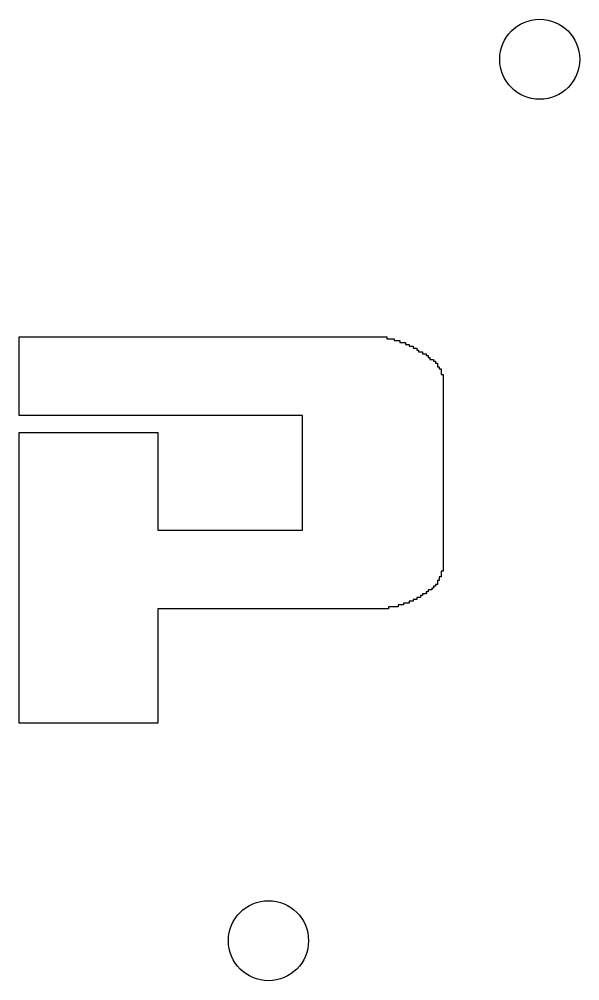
# Model space of a CAD drawing. Extents: x -55.5 to -0.4, y 0.4 to 22.7.
# Drawn here: x -48.305 to -46.205, y 18.392 to 21.994 of the extents above; entities that cross this region are included whole.
import ezdxf

# ---------------------------------------------------------------- set-up
doc = ezdxf.new("R2010")
doc.units = 0
doc.layers.add('TOPSOLDER', color=216, linetype='CONTINUOUS')
doc.layers.add('VIAHOLELAYER', color=16, linetype='CONTINUOUS')

msp = doc.modelspace()

# ---------------------------------------------------------------- linework, layer by layer
at = {"layer": 'TOPSOLDER'}
for p, q in [((-48.3046, 20.797), (-48.3046, 20.804)), ((-48.3046, 20.804), (-46.9279, 20.804)), ((-48.3046, 20.79), (-48.3046, 20.797)), ((-48.3046, 20.783), (-48.3046, 20.79)), ((-46.9279, 20.804), (-46.9279, 20.797)), ((-46.9279, 20.797), (-46.8998, 20.797)), ((-46.8998, 20.797), (-46.8998, 20.79)), ((-46.8998, 20.79), (-46.8788, 20.79)), ((-46.8788, 20.79), (-46.8788, 20.783)), ((-48.3046, 20.776), (-48.3046, 20.783)), ((-48.3046, 20.7689), (-48.3046, 20.776)), ((-48.3046, 20.7619), (-48.3046, 20.7689)), ((-48.3046, 20.7549), (-48.3046, 20.7619)), ((-48.3046, 20.7479), (-48.3046, 20.7549)), ((-48.3046, 20.7408), (-48.3046, 20.7479)), ((-46.8788, 20.783), (-46.8577, 20.783)), ((-46.8577, 20.783), (-46.8577, 20.776)), ((-46.8577, 20.776), (-46.8437, 20.776)), ((-46.8437, 20.776), (-46.8437, 20.7689)), ((-46.8437, 20.7689), (-46.8296, 20.7689)), ((-46.8296, 20.7689), (-46.8296, 20.7619)), ((-46.8296, 20.7619), (-46.8156, 20.7619)), ((-46.8156, 20.7619), (-46.8156, 20.7549)), ((-46.8156, 20.7549), (-46.8085, 20.7549)), ((-46.8085, 20.7549), (-46.8085, 20.7479)), ((-46.8085, 20.7479), (-46.7945, 20.7479)), ((-46.7945, 20.7479), (-46.7945, 20.7408)), ((-48.3046, 20.7338), (-48.3046, 20.7408)), ((-48.3046, 20.7268), (-48.3046, 20.7338)), ((-48.3046, 20.7198), (-48.3046, 20.7268)), ((-48.3046, 20.7127), (-48.3046, 20.7198)), ((-48.3046, 20.7057), (-48.3046, 20.7127)), ((-46.7945, 20.7408), (-46.7804, 20.7408)), ((-46.7804, 20.7408), (-46.7804, 20.7338)), ((-46.7804, 20.7338), (-46.7734, 20.7338)), ((-46.7734, 20.7338), (-46.7734, 20.7268)), ((-46.7734, 20.7268), (-46.7664, 20.7268)), ((-46.7664, 20.7268), (-46.7664, 20.7198)), ((-46.7664, 20.7198), (-46.7523, 20.7198)), ((-46.7523, 20.7198), (-46.7523, 20.7127)), ((-46.7523, 20.7127), (-46.7453, 20.7127)), ((-46.7453, 20.7127), (-46.7453, 20.7057)), ((-48.3046, 20.6987), (-48.3046, 20.7057)), ((-48.3046, 20.6917), (-48.3046, 20.6987)), ((-48.3046, 20.6846), (-48.3046, 20.6917)), ((-48.3046, 20.6776), (-48.3046, 20.6846)), ((-48.3046, 20.6706), (-48.3046, 20.6776)), ((-46.7453, 20.7057), (-46.7383, 20.7057)), ((-46.7383, 20.7057), (-46.7383, 20.6987)), ((-46.7383, 20.6987), (-46.7383, 20.6917)), ((-46.7383, 20.6917), (-46.7313, 20.6917)), ((-46.7313, 20.6917), (-46.7313, 20.6846)), ((-46.7313, 20.6846), (-46.7243, 20.6846)), ((-46.7243, 20.6846), (-46.7243, 20.6776)), ((-46.7243, 20.6776), (-46.7243, 20.6706)), ((-48.3046, 20.6636), (-48.3046, 20.6706)), ((-48.3046, 20.6566), (-48.3046, 20.6636)), ((-48.3046, 20.6495), (-48.3046, 20.6566)), ((-48.3046, 20.6425), (-48.3046, 20.6495)), ((-48.3046, 20.6355), (-48.3046, 20.6425)), ((-46.7243, 20.6706), (-46.7243, 20.6636)), ((-46.7243, 20.6636), (-46.7172, 20.6636)), ((-46.7172, 20.6636), (-46.7172, 20.6566)), ((-46.7172, 20.6566), (-46.7172, 20.6495)), ((-46.7172, 20.6495), (-46.7172, 20.6425)), ((-46.7172, 20.6425), (-46.7172, 20.6355)), ((-48.3046, 20.6285), (-48.3046, 20.6355)), ((-48.3046, 20.6214), (-48.3046, 20.6285)), ((-48.3046, 20.6144), (-48.3046, 20.6214)), ((-48.3046, 20.6074), (-48.3046, 20.6144)), ((-48.3046, 20.6004), (-48.3046, 20.6074)), ((-46.7172, 20.6355), (-46.7172, 20.6285)), ((-46.7172, 20.6285), (-46.7172, 20.6214)), ((-46.7172, 20.6214), (-46.7172, 20.6144)), ((-46.7172, 20.6144), (-46.7172, 20.6074)), ((-46.7172, 20.6074), (-46.7172, 20.6004)), ((-48.3046, 20.5933), (-48.3046, 20.6004)), ((-48.3046, 20.5863), (-48.3046, 20.5933)), ((-48.3046, 20.5793), (-48.3046, 20.5863)), ((-48.3046, 20.5723), (-48.3046, 20.5793)), ((-48.3046, 20.5652), (-48.3046, 20.5723)), ((-46.7172, 20.6004), (-46.7172, 20.5933)), ((-46.7172, 20.5933), (-46.7172, 20.5863)), ((-46.7172, 20.5863), (-46.7172, 20.5793)), ((-46.7172, 20.5793), (-46.7172, 20.5723)), ((-46.7172, 20.5723), (-46.7172, 20.5652)), ((-48.3046, 20.5582), (-48.3046, 20.5652)), ((-48.3046, 20.5512), (-48.3046, 20.5582)), ((-48.3046, 20.5442), (-48.3046, 20.5512)), ((-48.3046, 20.5372), (-48.3046, 20.5442)), ((-48.3046, 20.5301), (-48.3046, 20.5372)), ((-46.7172, 20.5652), (-46.7172, 20.5582)), ((-46.7172, 20.5582), (-46.7172, 20.5512)), ((-46.7172, 20.5512), (-46.7172, 20.5442)), ((-46.7172, 20.5442), (-46.7172, 20.5372)), ((-46.7172, 20.5372), (-46.7172, 20.5301)), ((-48.3046, 20.5231), (-48.3046, 20.5301)), ((-48.3046, 20.5161), (-48.3046, 20.5231)), ((-48.3046, 20.5091), (-48.3046, 20.5161)), ((-47.244, 20.5091), (-48.3046, 20.5091)), ((-47.244, 20.502), (-47.244, 20.5091)), ((-47.244, 20.495), (-47.244, 20.502)), ((-46.7172, 20.5301), (-46.7172, 20.5231)), ((-46.7172, 20.5231), (-46.7172, 20.5161)), ((-46.7172, 20.5161), (-46.7172, 20.5091)), ((-46.7172, 20.5091), (-46.7172, 20.502)), ((-46.7172, 20.502), (-46.7172, 20.495)), ((-47.244, 20.488), (-47.244, 20.495)), ((-47.244, 20.481), (-47.244, 20.488)), ((-47.244, 20.4739), (-47.244, 20.481)), ((-47.244, 20.4669), (-47.244, 20.4739)), ((-47.244, 20.4599), (-47.244, 20.4669)), ((-47.244, 20.4529), (-47.244, 20.4599)), ((-46.7172, 20.495), (-46.7172, 20.488)), ((-46.7172, 20.488), (-46.7172, 20.481)), ((-46.7172, 20.481), (-46.7172, 20.4739)), ((-46.7172, 20.4739), (-46.7172, 20.4669)), ((-46.7172, 20.4669), (-46.7172, 20.4599)), ((-46.7172, 20.4599), (-46.7172, 20.4529)), ((-48.3046, 20.4388), (-48.3046, 20.4458)), ((-48.3046, 20.4458), (-47.7848, 20.4458)), ((-48.3046, 20.4318), (-48.3046, 20.4388)), ((-48.3046, 20.4248), (-48.3046, 20.4318)), ((-48.3046, 20.4178), (-48.3046, 20.4248)), ((-47.7848, 20.4458), (-47.7848, 20.4388)), ((-47.7848, 20.4388), (-47.7848, 20.4318)), ((-47.7848, 20.4318), (-47.7848, 20.4248)), ((-47.7848, 20.4248), (-47.7848, 20.4178)), ((-47.244, 20.4458), (-47.244, 20.4529)), ((-47.244, 20.4388), (-47.244, 20.4458)), ((-47.244, 20.4318), (-47.244, 20.4388)), ((-47.244, 20.4248), (-47.244, 20.4318)), ((-47.244, 20.4178), (-47.244, 20.4248)), ((-46.7172, 20.4529), (-46.7172, 20.4458)), ((-46.7172, 20.4458), (-46.7172, 20.4388)), ((-46.7172, 20.4388), (-46.7172, 20.4318)), ((-46.7172, 20.4318), (-46.7172, 20.4248)), ((-46.7172, 20.4248), (-46.7172, 20.4178)), ((-48.3046, 20.4107), (-48.3046, 20.4178)), ((-48.3046, 20.4037), (-48.3046, 20.4107)), ((-48.3046, 20.3967), (-48.3046, 20.4037)), ((-48.3046, 20.3897), (-48.3046, 20.3967)), ((-48.3046, 20.3826), (-48.3046, 20.3897)), ((-47.7848, 20.4178), (-47.7848, 20.4107)), ((-47.7848, 20.4107), (-47.7848, 20.4037)), ((-47.7848, 20.4037), (-47.7848, 20.3967)), ((-47.7848, 20.3967), (-47.7848, 20.3897)), ((-47.7848, 20.3897), (-47.7848, 20.3826)), ((-47.244, 20.4107), (-47.244, 20.4178)), ((-47.244, 20.4037), (-47.244, 20.4107)), ((-47.244, 20.3967), (-47.244, 20.4037)), ((-47.244, 20.3897), (-47.244, 20.3967)), ((-47.244, 20.3826), (-47.244, 20.3897)), ((-46.7172, 20.4178), (-46.7172, 20.4107)), ((-46.7172, 20.4107), (-46.7172, 20.4037)), ((-46.7172, 20.4037), (-46.7172, 20.3967)), ((-46.7172, 20.3967), (-46.7172, 20.3897)), ((-46.7172, 20.3897), (-46.7172, 20.3826)), ((-48.3046, 20.3756), (-48.3046, 20.3826)), ((-48.3046, 20.3686), (-48.3046, 20.3756)), ((-48.3046, 20.3616), (-48.3046, 20.3686)), ((-48.3046, 20.3545), (-48.3046, 20.3616)), ((-48.3046, 20.3475), (-48.3046, 20.3545)), ((-47.7848, 20.3826), (-47.7848, 20.3756)), ((-47.7848, 20.3756), (-47.7848, 20.3686)), ((-47.7848, 20.3686), (-47.7848, 20.3616)), ((-47.7848, 20.3616), (-47.7848, 20.3545)), ((-47.7848, 20.3545), (-47.7848, 20.3475)), ((-47.244, 20.3756), (-47.244, 20.3826)), ((-47.244, 20.3686), (-47.244, 20.3756)), ((-47.244, 20.3616), (-47.244, 20.3686)), ((-47.244, 20.3545), (-47.244, 20.3616)), ((-47.244, 20.3475), (-47.244, 20.3545)), ((-46.7172, 20.3826), (-46.7172, 20.3756)), ((-46.7172, 20.3756), (-46.7172, 20.3686)), ((-46.7172, 20.3686), (-46.7172, 20.3616)), ((-46.7172, 20.3616), (-46.7172, 20.3545)), ((-46.7172, 20.3545), (-46.7172, 20.3475)), ((-48.3046, 20.3405), (-48.3046, 20.3475)), ((-48.3046, 20.3335), (-48.3046, 20.3405)), ((-48.3046, 20.3264), (-48.3046, 20.3335)), ((-48.3046, 20.3194), (-48.3046, 20.3264)), ((-48.3046, 20.3124), (-48.3046, 20.3194)), ((-47.7848, 20.3475), (-47.7848, 20.3405)), ((-47.7848, 20.3405), (-47.7848, 20.3335)), ((-47.7848, 20.3335), (-47.7848, 20.3264)), ((-47.7848, 20.3264), (-47.7848, 20.3194)), ((-47.7848, 20.3194), (-47.7848, 20.3124)), ((-47.244, 20.3405), (-47.244, 20.3475)), ((-47.244, 20.3335), (-47.244, 20.3405)), ((-47.244, 20.3264), (-47.244, 20.3335)), ((-47.244, 20.3194), (-47.244, 20.3264)), ((-47.244, 20.3124), (-47.244, 20.3194)), ((-46.7172, 20.3475), (-46.7172, 20.3405)), ((-46.7172, 20.3405), (-46.7172, 20.3335)), ((-46.7172, 20.3335), (-46.7172, 20.3264)), ((-46.7172, 20.3264), (-46.7172, 20.3194)), ((-46.7172, 20.3194), (-46.7172, 20.3124)), ((-48.3046, 20.3054), (-48.3046, 20.3124)), ((-48.3046, 20.2984), (-48.3046, 20.3054)), ((-48.3046, 20.2913), (-48.3046, 20.2984)), ((-48.3046, 20.2843), (-48.3046, 20.2913)), ((-48.3046, 20.2773), (-48.3046, 20.2843)), ((-47.7848, 20.3124), (-47.7848, 20.3054)), ((-47.7848, 20.3054), (-47.7848, 20.2984)), ((-47.7848, 20.2984), (-47.7848, 20.2913)), ((-47.7848, 20.2913), (-47.7848, 20.2843)), ((-47.7848, 20.2843), (-47.7848, 20.2773)), ((-47.244, 20.3054), (-47.244, 20.3124)), ((-47.244, 20.2984), (-47.244, 20.3054)), ((-47.244, 20.2913), (-47.244, 20.2984)), ((-47.244, 20.2843), (-47.244, 20.2913)), ((-47.244, 20.2773), (-47.244, 20.2843)), ((-46.7172, 20.3124), (-46.7172, 20.3054)), ((-46.7172, 20.3054), (-46.7172, 20.2984)), ((-46.7172, 20.2984), (-46.7172, 20.2913)), ((-46.7172, 20.2913), (-46.7172, 20.2843)), ((-46.7172, 20.2843), (-46.7172, 20.2773)), ((-48.3046, 20.2703), (-48.3046, 20.2773)), ((-48.3046, 20.2632), (-48.3046, 20.2703)), ((-48.3046, 20.2562), (-48.3046, 20.2632)), ((-48.3046, 20.2492), (-48.3046, 20.2562)), ((-48.3046, 20.2422), (-48.3046, 20.2492)), ((-47.7848, 20.2773), (-47.7848, 20.2703)), ((-47.7848, 20.2703), (-47.7848, 20.2632)), ((-47.7848, 20.2632), (-47.7848, 20.2562)), ((-47.7848, 20.2562), (-47.7848, 20.2492)), ((-47.7848, 20.2492), (-47.7848, 20.2422)), ((-47.244, 20.2703), (-47.244, 20.2773)), ((-47.244, 20.2632), (-47.244, 20.2703)), ((-47.244, 20.2562), (-47.244, 20.2632)), ((-47.244, 20.2492), (-47.244, 20.2562)), ((-47.244, 20.2422), (-47.244, 20.2492)), ((-46.7172, 20.2773), (-46.7172, 20.2703)), ((-46.7172, 20.2703), (-46.7172, 20.2632)), ((-46.7172, 20.2632), (-46.7172, 20.2562)), ((-46.7172, 20.2562), (-46.7172, 20.2492)), ((-46.7172, 20.2492), (-46.7172, 20.2422)), ((-48.3046, 20.2351), (-48.3046, 20.2422)), ((-48.3046, 20.2281), (-48.3046, 20.2351)), ((-48.3046, 20.2211), (-48.3046, 20.2281)), ((-48.3046, 20.2141), (-48.3046, 20.2211)), ((-48.3046, 20.207), (-48.3046, 20.2141)), ((-47.7848, 20.2422), (-47.7848, 20.2351)), ((-47.7848, 20.2351), (-47.7848, 20.2281)), ((-47.7848, 20.2281), (-47.7848, 20.2211)), ((-47.7848, 20.2211), (-47.7848, 20.2141)), ((-47.7848, 20.2141), (-47.7848, 20.207)), ((-47.244, 20.2351), (-47.244, 20.2422)), ((-47.244, 20.2281), (-47.244, 20.2351)), ((-47.244, 20.2211), (-47.244, 20.2281)), ((-47.244, 20.2141), (-47.244, 20.2211)), ((-47.244, 20.207), (-47.244, 20.2141)), ((-46.7172, 20.2422), (-46.7172, 20.2351)), ((-46.7172, 20.2351), (-46.7172, 20.2281)), ((-46.7172, 20.2281), (-46.7172, 20.2211)), ((-46.7172, 20.2211), (-46.7172, 20.2141)), ((-46.7172, 20.2141), (-46.7172, 20.207)), ((-48.3046, 20.2), (-48.3046, 20.207)), ((-48.3046, 20.193), (-48.3046, 20.2)), ((-48.3046, 20.186), (-48.3046, 20.193)), ((-48.3046, 20.179), (-48.3046, 20.186)), ((-48.3046, 20.1719), (-48.3046, 20.179)), ((-48.3046, 20.1649), (-48.3046, 20.1719)), ((-47.7848, 20.207), (-47.7848, 20.2)), ((-47.7848, 20.2), (-47.7848, 20.193)), ((-47.7848, 20.193), (-47.7848, 20.186)), ((-47.7848, 20.186), (-47.7848, 20.179)), ((-47.7848, 20.179), (-47.7848, 20.1719)), ((-47.7848, 20.1719), (-47.7848, 20.1649)), ((-47.244, 20.2), (-47.244, 20.207)), ((-47.244, 20.193), (-47.244, 20.2)), ((-47.244, 20.186), (-47.244, 20.193)), ((-47.244, 20.179), (-47.244, 20.186)), ((-47.244, 20.1719), (-47.244, 20.179)), ((-47.244, 20.1649), (-47.244, 20.1719)), ((-46.7172, 20.207), (-46.7172, 20.2)), ((-46.7172, 20.2), (-46.7172, 20.193)), ((-46.7172, 20.193), (-46.7172, 20.186)), ((-46.7172, 20.186), (-46.7172, 20.179)), ((-46.7172, 20.179), (-46.7172, 20.1719)), ((-46.7172, 20.1719), (-46.7172, 20.1649)), ((-48.3046, 20.1579), (-48.3046, 20.1649)), ((-48.3046, 20.1509), (-48.3046, 20.1579)), ((-48.3046, 20.1438), (-48.3046, 20.1509)), ((-48.3046, 20.1368), (-48.3046, 20.1438)), ((-48.3046, 20.1298), (-48.3046, 20.1368)), ((-47.7848, 20.1649), (-47.7848, 20.1579)), ((-47.7848, 20.1579), (-47.7848, 20.1509)), ((-47.7848, 20.1509), (-47.7848, 20.1438)), ((-47.7848, 20.1438), (-47.7848, 20.1368)), ((-47.7848, 20.1368), (-47.7848, 20.1298)), ((-47.244, 20.1579), (-47.244, 20.1649)), ((-47.244, 20.1509), (-47.244, 20.1579)), ((-47.244, 20.1438), (-47.244, 20.1509)), ((-47.244, 20.1368), (-47.244, 20.1438)), ((-47.244, 20.1298), (-47.244, 20.1368)), ((-46.7172, 20.1649), (-46.7172, 20.1579)), ((-46.7172, 20.1579), (-46.7172, 20.1509)), ((-46.7172, 20.1509), (-46.7172, 20.1438)), ((-46.7172, 20.1438), (-46.7172, 20.1368)), ((-46.7172, 20.1368), (-46.7172, 20.1298)), ((-48.3046, 20.1228), (-48.3046, 20.1298)), ((-48.3046, 20.1157), (-48.3046, 20.1228)), ((-48.3046, 20.1087), (-48.3046, 20.1157)), ((-48.3046, 20.1017), (-48.3046, 20.1087)), ((-48.3046, 20.0947), (-48.3046, 20.1017)), ((-47.7848, 20.1298), (-47.7848, 20.1228)), ((-47.7848, 20.1228), (-47.7848, 20.1157)), ((-47.7848, 20.1157), (-47.7848, 20.1087)), ((-47.7848, 20.1087), (-47.7848, 20.1017)), ((-47.7848, 20.1017), (-47.7848, 20.0947)), ((-47.244, 20.1228), (-47.244, 20.1298)), ((-47.244, 20.1157), (-47.244, 20.1228)), ((-47.244, 20.1087), (-47.244, 20.1157)), ((-47.244, 20.1017), (-47.244, 20.1087)), ((-47.244, 20.0947), (-47.244, 20.1017)), ((-46.7172, 20.1298), (-46.7172, 20.1228)), ((-46.7172, 20.1228), (-46.7172, 20.1157)), ((-46.7172, 20.1157), (-46.7172, 20.1087)), ((-46.7172, 20.1087), (-46.7172, 20.1017)), ((-46.7172, 20.1017), (-46.7172, 20.0947)), ((-48.3046, 20.0876), (-48.3046, 20.0947)), ((-48.3046, 20.0806), (-48.3046, 20.0876)), ((-48.3046, 20.0736), (-48.3046, 20.0806)), ((-48.3046, 20.0666), (-48.3046, 20.0736)), ((-48.3046, 20.0596), (-48.3046, 20.0666)), ((-47.7848, 20.0947), (-47.7848, 20.0876)), ((-47.7848, 20.0876), (-47.7848, 20.0806)), ((-47.7848, 20.0806), (-47.244, 20.0806)), ((-47.244, 20.0876), (-47.244, 20.0947)), ((-47.244, 20.0806), (-47.244, 20.0876)), ((-46.7172, 20.0947), (-46.7172, 20.0876)), ((-46.7172, 20.0876), (-46.7172, 20.0806)), ((-46.7172, 20.0806), (-46.7172, 20.0736)), ((-46.7172, 20.0736), (-46.7172, 20.0666)), ((-46.7172, 20.0666), (-46.7172, 20.0596)), ((-48.3046, 20.0525), (-48.3046, 20.0596)), ((-48.3046, 20.0455), (-48.3046, 20.0525)), ((-48.3046, 20.0385), (-48.3046, 20.0455)), ((-48.3046, 20.0315), (-48.3046, 20.0385)), ((-48.3046, 20.0244), (-48.3046, 20.0315)), ((-46.7172, 20.0596), (-46.7172, 20.0525)), ((-46.7172, 20.0525), (-46.7172, 20.0455)), ((-46.7172, 20.0455), (-46.7172, 20.0385)), ((-46.7172, 20.0385), (-46.7172, 20.0315)), ((-46.7172, 20.0315), (-46.7172, 20.0244)), ((-48.3046, 20.0174), (-48.3046, 20.0244)), ((-48.3046, 20.0104), (-48.3046, 20.0174)), ((-48.3046, 20.0034), (-48.3046, 20.0104)), ((-48.3046, 19.9963), (-48.3046, 20.0034)), ((-48.3046, 19.9893), (-48.3046, 19.9963)), ((-46.7172, 20.0244), (-46.7172, 20.0174)), ((-46.7172, 20.0174), (-46.7172, 20.0104)), ((-46.7172, 20.0104), (-46.7172, 20.0034)), ((-46.7172, 20.0034), (-46.7172, 19.9963)), ((-46.7172, 19.9963), (-46.7172, 19.9893)), ((-48.3046, 19.9823), (-48.3046, 19.9893)), ((-48.3046, 19.9753), (-48.3046, 19.9823)), ((-48.3046, 19.9682), (-48.3046, 19.9753)), ((-48.3046, 19.9612), (-48.3046, 19.9682)), ((-48.3046, 19.9542), (-48.3046, 19.9612)), ((-46.7172, 19.9893), (-46.7172, 19.9823)), ((-46.7172, 19.9823), (-46.7172, 19.9753)), ((-46.7172, 19.9753), (-46.7172, 19.9682)), ((-46.7172, 19.9682), (-46.7172, 19.9612)), ((-46.7172, 19.9612), (-46.7172, 19.9542)), ((-48.3046, 19.9472), (-48.3046, 19.9542)), ((-48.3046, 19.9402), (-48.3046, 19.9472)), ((-48.3046, 19.9331), (-48.3046, 19.9402)), ((-48.3046, 19.9261), (-48.3046, 19.9331)), ((-48.3046, 19.9191), (-48.3046, 19.9261)), ((-48.3046, 19.9121), (-48.3046, 19.9191)), ((-46.7172, 19.9261), (-46.7243, 19.9261)), ((-46.7243, 19.9261), (-46.7243, 19.9191)), ((-46.7243, 19.9191), (-46.7243, 19.9121)), ((-46.7172, 19.9542), (-46.7172, 19.9472)), ((-46.7172, 19.9472), (-46.7172, 19.9402)), ((-46.7172, 19.9402), (-46.7172, 19.9331)), ((-46.7172, 19.9331), (-46.7172, 19.9261)), ((-48.3046, 19.905), (-48.3046, 19.9121)), ((-48.3046, 19.898), (-48.3046, 19.905)), ((-48.3046, 19.891), (-48.3046, 19.898)), ((-48.3046, 19.884), (-48.3046, 19.891)), ((-48.3046, 19.8769), (-48.3046, 19.884)), ((-46.7313, 19.891), (-46.7383, 19.891)), ((-46.7383, 19.891), (-46.7383, 19.884)), ((-46.7383, 19.884), (-46.7383, 19.8769)), ((-46.7243, 19.905), (-46.7313, 19.905)), ((-46.7313, 19.905), (-46.7313, 19.898)), ((-46.7313, 19.898), (-46.7313, 19.891)), ((-46.7243, 19.9121), (-46.7243, 19.905)), ((-48.3046, 19.8699), (-48.3046, 19.8769)), ((-48.3046, 19.8629), (-48.3046, 19.8699)), ((-48.3046, 19.8559), (-48.3046, 19.8629)), ((-48.3046, 19.8488), (-48.3046, 19.8559)), ((-48.3046, 19.8418), (-48.3046, 19.8488)), ((-46.7734, 19.8488), (-46.7804, 19.8488)), ((-46.7804, 19.8488), (-46.7804, 19.8418)), ((-46.7594, 19.8559), (-46.7734, 19.8559)), ((-46.7734, 19.8559), (-46.7734, 19.8488)), ((-46.7523, 19.8629), (-46.7594, 19.8629)), ((-46.7594, 19.8629), (-46.7594, 19.8559)), ((-46.7453, 19.8699), (-46.7523, 19.8699)), ((-46.7523, 19.8699), (-46.7523, 19.8629)), ((-46.7383, 19.8769), (-46.7453, 19.8769)), ((-46.7453, 19.8769), (-46.7453, 19.8699)), ((-48.3046, 19.8348), (-48.3046, 19.8418)), ((-48.3046, 19.8278), (-48.3046, 19.8348)), ((-48.3046, 19.8208), (-48.3046, 19.8278)), ((-48.3046, 19.8137), (-48.3046, 19.8208)), ((-48.3046, 19.8067), (-48.3046, 19.8137)), ((-46.8296, 19.8137), (-46.8437, 19.8137)), ((-46.8437, 19.8137), (-46.8437, 19.8067)), ((-46.8156, 19.8208), (-46.8296, 19.8208)), ((-46.8296, 19.8208), (-46.8296, 19.8137)), ((-46.8015, 19.8278), (-46.8156, 19.8278)), ((-46.8156, 19.8278), (-46.8156, 19.8208)), ((-46.7945, 19.8348), (-46.8015, 19.8348)), ((-46.8015, 19.8348), (-46.8015, 19.8278)), ((-46.7804, 19.8418), (-46.7945, 19.8418)), ((-46.7945, 19.8418), (-46.7945, 19.8348)), ((-48.3046, 19.7997), (-48.3046, 19.8067)), ((-48.3046, 19.7927), (-48.3046, 19.7997)), ((-48.3046, 19.7856), (-48.3046, 19.7927)), ((-48.3046, 19.7786), (-48.3046, 19.7856)), ((-48.3046, 19.7716), (-48.3046, 19.7786)), ((-46.9209, 19.7856), (-47.7848, 19.7856)), ((-47.7848, 19.7856), (-47.7848, 19.7786)), ((-47.7848, 19.7786), (-47.7848, 19.7716)), ((-46.8858, 19.7927), (-46.9209, 19.7927)), ((-46.9209, 19.7927), (-46.9209, 19.7856)), ((-46.8647, 19.7997), (-46.8858, 19.7997)), ((-46.8858, 19.7997), (-46.8858, 19.7927)), ((-46.8437, 19.8067), (-46.8647, 19.8067)), ((-46.8647, 19.8067), (-46.8647, 19.7997)), ((-48.3046, 19.7646), (-48.3046, 19.7716)), ((-48.3046, 19.7575), (-48.3046, 19.7646)), ((-48.3046, 19.7505), (-48.3046, 19.7575)), ((-48.3046, 19.7435), (-48.3046, 19.7505)), ((-48.3046, 19.7365), (-48.3046, 19.7435)), ((-47.7848, 19.7716), (-47.7848, 19.7646)), ((-47.7848, 19.7646), (-47.7848, 19.7575)), ((-47.7848, 19.7575), (-47.7848, 19.7505)), ((-47.7848, 19.7505), (-47.7848, 19.7435)), ((-47.7848, 19.7435), (-47.7848, 19.7365)), ((-48.3046, 19.7294), (-48.3046, 19.7365)), ((-48.3046, 19.7224), (-48.3046, 19.7294)), ((-48.3046, 19.7154), (-48.3046, 19.7224)), ((-48.3046, 19.7084), (-48.3046, 19.7154)), ((-48.3046, 19.7013), (-48.3046, 19.7084)), ((-47.7848, 19.7365), (-47.7848, 19.7294)), ((-47.7848, 19.7294), (-47.7848, 19.7224)), ((-47.7848, 19.7224), (-47.7848, 19.7154)), ((-47.7848, 19.7154), (-47.7848, 19.7084)), ((-47.7848, 19.7084), (-47.7848, 19.7013)), ((-48.3046, 19.6943), (-48.3046, 19.7013)), ((-48.3046, 19.6873), (-48.3046, 19.6943)), ((-48.3046, 19.6803), (-48.3046, 19.6873)), ((-48.3046, 19.6733), (-48.3046, 19.6803)), ((-48.3046, 19.6662), (-48.3046, 19.6733)), ((-47.7848, 19.7013), (-47.7848, 19.6943)), ((-47.7848, 19.6943), (-47.7848, 19.6873)), ((-47.7848, 19.6873), (-47.7848, 19.6803)), ((-47.7848, 19.6803), (-47.7848, 19.6733)), ((-47.7848, 19.6733), (-47.7848, 19.6662)), ((-48.3046, 19.6592), (-48.3046, 19.6662)), ((-48.3046, 19.6522), (-48.3046, 19.6592)), ((-48.3046, 19.6452), (-48.3046, 19.6522)), ((-48.3046, 19.6381), (-48.3046, 19.6452)), ((-48.3046, 19.6311), (-48.3046, 19.6381)), ((-48.3046, 19.6241), (-48.3046, 19.6311)), ((-47.7848, 19.6662), (-47.7848, 19.6592)), ((-47.7848, 19.6592), (-47.7848, 19.6522)), ((-47.7848, 19.6522), (-47.7848, 19.6452)), ((-47.7848, 19.6452), (-47.7848, 19.6381)), ((-47.7848, 19.6381), (-47.7848, 19.6311)), ((-47.7848, 19.6311), (-47.7848, 19.6241)), ((-48.3046, 19.6171), (-48.3046, 19.6241)), ((-48.3046, 19.61), (-48.3046, 19.6171)), ((-48.3046, 19.603), (-48.3046, 19.61)), ((-48.3046, 19.596), (-48.3046, 19.603)), ((-48.3046, 19.589), (-48.3046, 19.596)), ((-47.7848, 19.6241), (-47.7848, 19.6171)), ((-47.7848, 19.6171), (-47.7848, 19.61)), ((-47.7848, 19.61), (-47.7848, 19.603)), ((-47.7848, 19.603), (-47.7848, 19.596)), ((-47.7848, 19.596), (-47.7848, 19.589)), ((-48.3046, 19.582), (-48.3046, 19.589)), ((-48.3046, 19.5749), (-48.3046, 19.582)), ((-48.3046, 19.5679), (-48.3046, 19.5749)), ((-48.3046, 19.5609), (-48.3046, 19.5679)), ((-48.3046, 19.5539), (-48.3046, 19.5609)), ((-47.7848, 19.589), (-47.7848, 19.582)), ((-47.7848, 19.582), (-47.7848, 19.5749)), ((-47.7848, 19.5749), (-47.7848, 19.5679)), ((-47.7848, 19.5679), (-47.7848, 19.5609)), ((-47.7848, 19.5609), (-47.7848, 19.5539)), ((-48.3046, 19.5468), (-48.3046, 19.5539)), ((-48.3046, 19.5398), (-48.3046, 19.5468)), ((-48.3046, 19.5328), (-48.3046, 19.5398)), ((-48.3046, 19.5258), (-48.3046, 19.5328)), ((-48.3046, 19.5187), (-48.3046, 19.5258)), ((-47.7848, 19.5539), (-47.7848, 19.5468)), ((-47.7848, 19.5468), (-47.7848, 19.5398)), ((-47.7848, 19.5398), (-47.7848, 19.5328)), ((-47.7848, 19.5328), (-47.7848, 19.5258)), ((-47.7848, 19.5258), (-47.7848, 19.5187)), ((-48.3046, 19.5117), (-48.3046, 19.5187)), ((-48.3046, 19.5047), (-48.3046, 19.5117)), ((-48.3046, 19.4977), (-48.3046, 19.5047)), ((-48.3046, 19.4906), (-48.3046, 19.4977)), ((-48.3046, 19.4836), (-48.3046, 19.4906)), ((-47.7848, 19.5187), (-47.7848, 19.5117)), ((-47.7848, 19.5117), (-47.7848, 19.5047)), ((-47.7848, 19.5047), (-47.7848, 19.4977)), ((-47.7848, 19.4977), (-47.7848, 19.4906)), ((-47.7848, 19.4906), (-47.7848, 19.4836)), ((-48.3046, 19.4766), (-48.3046, 19.4836)), ((-48.3046, 19.4696), (-48.3046, 19.4766)), ((-48.3046, 19.4625), (-48.3046, 19.4696)), ((-48.3046, 19.4555), (-48.3046, 19.4625)), ((-48.3046, 19.4485), (-48.3046, 19.4555)), ((-47.7848, 19.4836), (-47.7848, 19.4766)), ((-47.7848, 19.4766), (-47.7848, 19.4696)), ((-47.7848, 19.4696), (-47.7848, 19.4625)), ((-47.7848, 19.4625), (-47.7848, 19.4555)), ((-47.7848, 19.4555), (-47.7848, 19.4485)), ((-48.3046, 19.4415), (-48.3046, 19.4485)), ((-48.3046, 19.4345), (-48.3046, 19.4415)), ((-48.3046, 19.4274), (-48.3046, 19.4345)), ((-48.3046, 19.4204), (-48.3046, 19.4274)), ((-48.3046, 19.4134), (-48.3046, 19.4204)), ((-47.7848, 19.4485), (-47.7848, 19.4415)), ((-47.7848, 19.4415), (-47.7848, 19.4345)), ((-47.7848, 19.4345), (-47.7848, 19.4274)), ((-47.7848, 19.4274), (-47.7848, 19.4204)), ((-47.7848, 19.4204), (-47.7848, 19.4134)), ((-48.3046, 19.4064), (-48.3046, 19.4134)), ((-48.3046, 19.3993), (-48.3046, 19.4064)), ((-48.3046, 19.3923), (-48.3046, 19.3993)), ((-48.3046, 19.3853), (-48.3046, 19.3923)), ((-48.3046, 19.3783), (-48.3046, 19.3853)), ((-47.7848, 19.4134), (-47.7848, 19.4064)), ((-47.7848, 19.4064), (-47.7848, 19.3993)), ((-47.7848, 19.3993), (-47.7848, 19.3923)), ((-47.7848, 19.3923), (-47.7848, 19.3853)), ((-47.7848, 19.3853), (-47.7848, 19.3783)), ((-48.3046, 19.3712), (-48.3046, 19.3783)), ((-48.3046, 19.3642), (-48.3046, 19.3712)), ((-48.3046, 19.3572), (-48.3046, 19.3642)), ((-47.7848, 19.3572), (-48.3046, 19.3572)), ((-47.7848, 19.3783), (-47.7848, 19.3712)), ((-47.7848, 19.3712), (-47.7848, 19.3642)), ((-47.7848, 19.3642), (-47.7848, 19.3572))]:
    msp.add_line(p, q, dxfattribs=at)
at = {"layer": 'VIAHOLELAYER'}
for centre in [(-46.355, 21.844), (-47.371, 18.542)]:
    msp.add_circle(centre, 0.15, dxfattribs=at)

doc.saveas('drawing.dxf')
